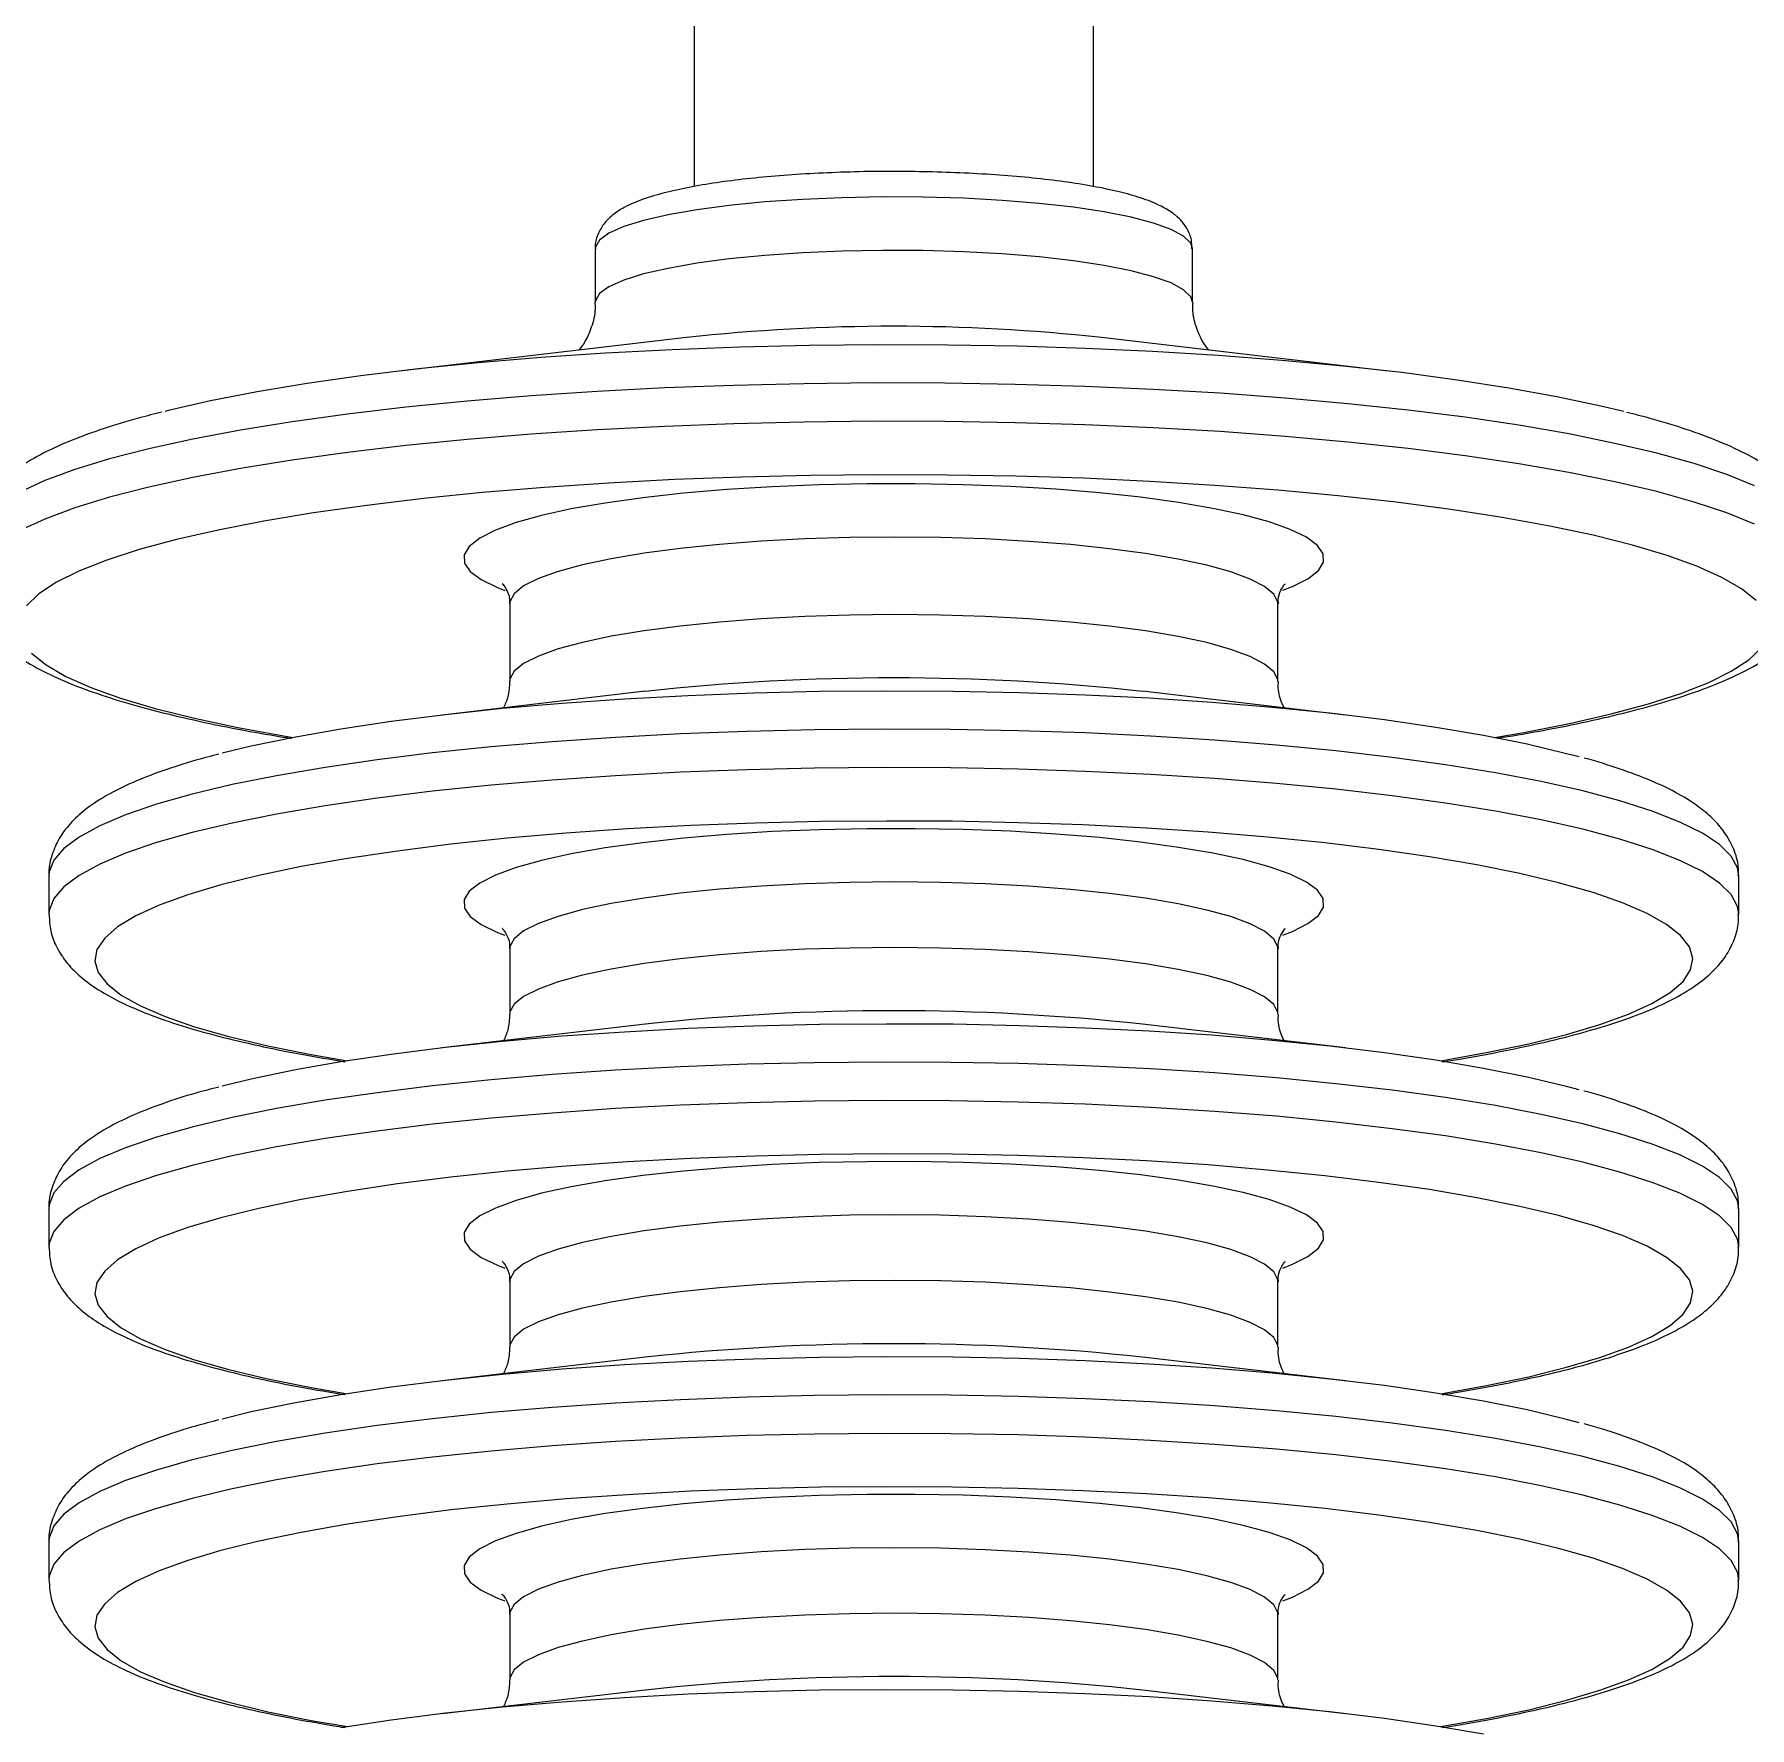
# Model space of a CAD drawing. Header units: millimetres. Extents: x 0 to 6631, y 0 to 4689.
# Drawn here: x 1152.4 to 1263.8, y 3960.3 to 4070.3 of the extents above; entities that cross this region are included whole.
import ezdxf

# ---------------------------------------------------------------- set-up
doc = ezdxf.new("R2010")
doc.units = ezdxf.units.MM
doc.header["$LTSCALE"] = 13
doc.layers.add('几何体', color=7, linetype='Continuous')

msp = doc.modelspace()

# ---------------------------------------------------------------- linework, layer by layer
at = {"layer": '几何体'}
for p, q in [((1195.27, 4081.3), (1195.27, 4060.37)), ((1221.2, 4060.37), (1221.2, 4081.3)), ((1188.85, 4056.34), (1188.85, 4052.86)), ((1227.62, 4052.86), (1227.62, 4056.34)), ((1194.77, 4050.57), (1176.14, 4048.39)), ((1240.34, 4048.39), (1221.71, 4050.57)), ((1183.3, 4033.28), (1183.3, 4028.24)), ((1233.17, 4028.24), (1233.17, 4033.28)), ((1192.1, 4027.6), (1178.92, 4026.06)), ((1237.55, 4026.06), (1224.37, 4027.6)), ((1153.37, 4015.62), (1153.37, 4013.12)), ((1263.1, 4013.12), (1263.1, 4015.62)), ((1183.3, 4010.89), (1183.3, 4006.63)), ((1233.17, 4006.63), (1233.17, 4010.89)), ((1192.1, 4005.99), (1178.92, 4004.45)), ((1237.55, 4004.45), (1224.37, 4005.99)), ((1153.37, 3994), (1153.37, 3991.51)), ((1263.1, 3991.51), (1263.1, 3994)), ((1183.3, 3989.28), (1183.3, 3985.02)), ((1233.17, 3985.02), (1233.17, 3989.28)), ((1192.1, 3984.38), (1178.92, 3982.84)), ((1237.55, 3982.84), (1224.37, 3984.38)), ((1153.37, 3972.39), (1153.37, 3969.9)), ((1263.1, 3969.9), (1263.1, 3972.39)), ((1183.3, 3967.66), (1183.3, 3963.41)), ((1233.17, 3963.41), (1233.17, 3967.66)), ((1192.1, 3962.76), (1178.92, 3961.22)), ((1237.55, 3961.22), (1224.37, 3962.76))]:
    msp.add_line(p, q, dxfattribs=at)
at = {"layer": '几何体', "flags": 128}
for points in [[(1227.62, 4056.34), (1227.51, 4056.7), (1227.05, 4057.15), (1226.24, 4057.59), (1225.09, 4058), (1223.64, 4058.38), (1221.89, 4058.73), (1219.89, 4059.03), (1217.67, 4059.28), (1215.28, 4059.47), (1212.75, 4059.61), (1210.15, 4059.69), (1207.5, 4059.7), (1204.87, 4059.65), (1202.3, 4059.54), (1199.85, 4059.37), (1197.54, 4059.15), (1195.44, 4058.87), (1193.58, 4058.54), (1191.99, 4058.17), (1190.7, 4057.77), (1189.74, 4057.34), (1189.12, 4056.9), (1188.86, 4056.44), (1188.85, 4056.34)], [(1227.62, 4052.86), (1227.51, 4053.22), (1227.05, 4053.67), (1226.24, 4054.11), (1225.09, 4054.52), (1223.64, 4054.9), (1221.89, 4055.25), (1219.89, 4055.55), (1217.67, 4055.8), (1215.28, 4056), (1212.75, 4056.13), (1210.15, 4056.21), (1207.5, 4056.22), (1204.87, 4056.17), (1202.3, 4056.06), (1199.85, 4055.89), (1197.54, 4055.67), (1195.44, 4055.39), (1193.58, 4055.06), (1191.99, 4054.7), (1190.7, 4054.29), (1189.74, 4053.87), (1189.12, 4053.42), (1188.86, 4052.96), (1188.85, 4052.86)], [(1255.63, 4045.76), (1254.14, 4046.12), (1251.29, 4046.73), (1248.17, 4047.29), (1244.8, 4047.81), (1241.21, 4048.29), (1237.41, 4048.71), (1233.43, 4049.08), (1229.3, 4049.4), (1225.04, 4049.66), (1220.68, 4049.86), (1216.24, 4050), (1211.75, 4050.07), (1207.23, 4050.09), (1202.73, 4050.05), (1198.25, 4049.94), (1193.84, 4049.78), (1189.52, 4049.55), (1185.32, 4049.27), (1181.25, 4048.92), (1177.35, 4048.53), (1173.64, 4048.08), (1170.15, 4047.59), (1166.89, 4047.05), (1163.88, 4046.46), (1161.15, 4045.84), (1160.9, 4045.77)], [(1264.12, 4040.95), (1262.32, 4041.68), (1260.2, 4042.39), (1257.77, 4043.06), (1255.05, 4043.7), (1252.06, 4044.31), (1248.81, 4044.87), (1245.33, 4045.39), (1241.62, 4045.86), (1237.72, 4046.27), (1233.65, 4046.64), (1229.42, 4046.95), (1225.08, 4047.2), (1220.63, 4047.4), (1216.11, 4047.53), (1211.55, 4047.61), (1206.96, 4047.62), (1202.39, 4047.57), (1197.84, 4047.46), (1193.36, 4047.3), (1188.97, 4047.07), (1184.69, 4046.78), (1180.54, 4046.44), (1176.56, 4046.05), (1172.77, 4045.6), (1169.18, 4045.1), (1165.82, 4044.56), (1162.72, 4043.98), (1159.87, 4043.35), (1157.32, 4042.69), (1155.06, 4042), (1153.11, 4041.28), (1151.49, 4040.53)], [(1264.12, 4038.46), (1262.32, 4039.19), (1260.2, 4039.89), (1257.77, 4040.57), (1255.05, 4041.21), (1252.06, 4041.81), (1248.81, 4042.38), (1245.33, 4042.89), (1241.62, 4043.36), (1237.72, 4043.78), (1233.65, 4044.15), (1229.42, 4044.46), (1225.08, 4044.71), (1220.63, 4044.9), (1216.11, 4045.04), (1211.55, 4045.11), (1206.96, 4045.13), (1202.39, 4045.08), (1197.84, 4044.97), (1193.36, 4044.8), (1188.97, 4044.58), (1184.69, 4044.29), (1180.54, 4043.95), (1176.56, 4043.55), (1172.77, 4043.11), (1169.18, 4042.61), (1165.82, 4042.07), (1162.72, 4041.48), (1159.87, 4040.86), (1157.32, 4040.2), (1155.06, 4039.51), (1153.11, 4038.78), (1151.49, 4038.04)], [(1264.23, 4033.5), (1263.28, 4034.26), (1262, 4035), (1260.38, 4035.73), (1258.44, 4036.42), (1256.19, 4037.09), (1253.65, 4037.73), (1250.82, 4038.33), (1247.73, 4038.89), (1244.4, 4039.41), (1240.85, 4039.88), (1237.09, 4040.3), (1233.16, 4040.66), (1229.08, 4040.97), (1224.86, 4041.23), (1220.54, 4041.43), (1216.15, 4041.57), (1211.71, 4041.64), (1207.24, 4041.66), (1202.79, 4041.62), (1198.36, 4041.51), (1194, 4041.35), (1189.72, 4041.12), (1185.56, 4040.84), (1181.54, 4040.51), (1177.69, 4040.12), (1174.02, 4039.67), (1170.56, 4039.18), (1167.33, 4038.65), (1164.36, 4038.07), (1161.66, 4037.45), (1159.24, 4036.8), (1157.13, 4036.12), (1155.33, 4035.41), (1153.86, 4034.68), (1152.72, 4033.93), (1151.93, 4033.16)], [(1233.5, 4034.16), (1234.11, 4034.4), (1235.12, 4034.91), (1235.8, 4035.44), (1236.13, 4035.99), (1236.11, 4036.53), (1235.74, 4037.07), (1235.03, 4037.6), (1233.97, 4038.11), (1232.6, 4038.6), (1230.91, 4039.06), (1228.95, 4039.48), (1226.72, 4039.86), (1224.26, 4040.2), (1221.59, 4040.49), (1218.76, 4040.72), (1215.8, 4040.9), (1212.74, 4041.01), (1209.63, 4041.07), (1206.5, 4041.07), (1203.39, 4041), (1200.34, 4040.88), (1197.39, 4040.7), (1194.57, 4040.46), (1191.93, 4040.17), (1189.49, 4039.82), (1187.29, 4039.44), (1185.36, 4039.01), (1183.71, 4038.55), (1182.37, 4038.06), (1181.35, 4037.54), (1180.67, 4037.01), (1180.34, 4036.47), (1180.36, 4035.92), (1180.73, 4035.38), (1181.45, 4034.86), (1182.5, 4034.34), (1182.99, 4034.15)], [(1233.17, 4033.28), (1233.17, 4033.39), (1232.91, 4033.91), (1232.31, 4034.41), (1231.38, 4034.89), (1230.12, 4035.36), (1228.55, 4035.79), (1226.69, 4036.19), (1224.58, 4036.55), (1222.24, 4036.86), (1219.7, 4037.13), (1217, 4037.33), (1214.17, 4037.49), (1211.27, 4037.58), (1208.32, 4037.61), (1205.37, 4037.58), (1202.46, 4037.49), (1199.63, 4037.34), (1196.92, 4037.14), (1194.37, 4036.88), (1192.02, 4036.57), (1189.89, 4036.21), (1188.02, 4035.82), (1186.44, 4035.38), (1185.16, 4034.92), (1184.2, 4034.44), (1183.58, 4033.93), (1183.31, 4033.42), (1183.3, 4033.28)], [(1233.17, 4028.25), (1233.17, 4028.36), (1232.91, 4028.87), (1232.31, 4029.37), (1231.38, 4029.86), (1230.12, 4030.32), (1228.55, 4030.76), (1226.69, 4031.16), (1224.58, 4031.52), (1222.24, 4031.83), (1219.7, 4032.09), (1217, 4032.3), (1214.17, 4032.45), (1211.27, 4032.54), (1208.32, 4032.58), (1205.37, 4032.55), (1202.46, 4032.46), (1199.63, 4032.31), (1196.92, 4032.1), (1194.37, 4031.84), (1192.02, 4031.53), (1189.89, 4031.18), (1188.02, 4030.78), (1186.44, 4030.35), (1185.16, 4029.89), (1184.2, 4029.4), (1183.58, 4028.9), (1183.31, 4028.39), (1183.3, 4028.25)], [(1152.24, 4030.07), (1153.19, 4029.32), (1154.47, 4028.57), (1156.09, 4027.85), (1158.03, 4027.15), (1160.28, 4026.48), (1162.83, 4025.85), (1165.65, 4025.25), (1168.74, 4024.69), (1169.24, 4024.6)], [(1247.23, 4024.6), (1249.14, 4024.93), (1252.11, 4025.51), (1254.81, 4026.13), (1257.23, 4026.78), (1259.34, 4027.46), (1261.14, 4028.17), (1262.61, 4028.9), (1263.75, 4029.65), (1264.54, 4030.41)], [(1252.73, 4023.34), (1251.92, 4023.55), (1249.36, 4024.16), (1246.53, 4024.73), (1243.43, 4025.26), (1240.1, 4025.74), (1236.54, 4026.18), (1232.8, 4026.56), (1228.88, 4026.88), (1224.82, 4027.15), (1220.65, 4027.36), (1216.4, 4027.5), (1212.09, 4027.59), (1207.75, 4027.61), (1203.42, 4027.58), (1199.12, 4027.48), (1194.88, 4027.31), (1190.74, 4027.09), (1186.71, 4026.81), (1182.83, 4026.48), (1179.12, 4026.08), (1175.61, 4025.64), (1172.33, 4025.15), (1169.29, 4024.61), (1166.52, 4024.03), (1164.63, 4023.58)], [(1263.1, 4015.62), (1263.02, 4016.13), (1262.61, 4016.89), (1261.84, 4017.65), (1260.73, 4018.39), (1259.27, 4019.11), (1257.48, 4019.82), (1255.38, 4020.49), (1252.97, 4021.13), (1250.26, 4021.74), (1247.29, 4022.31), (1244.06, 4022.83), (1240.6, 4023.31), (1236.93, 4023.74), (1233.08, 4024.11), (1229.06, 4024.43), (1224.91, 4024.69), (1220.65, 4024.9), (1216.31, 4025.04), (1211.92, 4025.12), (1207.5, 4025.14), (1203.09, 4025.1), (1198.71, 4025), (1194.39, 4024.84), (1190.17, 4024.61), (1186.06, 4024.33), (1182.09, 4023.99), (1178.29, 4023.6), (1174.69, 4023.16), (1171.31, 4022.66), (1168.16, 4022.12), (1165.28, 4021.54), (1162.67, 4020.92), (1160.36, 4020.27), (1158.36, 4019.58), (1156.68, 4018.87), (1155.34, 4018.14), (1154.34, 4017.4), (1153.69, 4016.64), (1153.39, 4015.87), (1153.37, 4015.62)], [(1263.1, 4013.13), (1263.02, 4013.63), (1262.61, 4014.4), (1261.84, 4015.15), (1260.73, 4015.9), (1259.27, 4016.62), (1257.48, 4017.32), (1255.38, 4018), (1252.97, 4018.64), (1250.26, 4019.25), (1247.29, 4019.81), (1244.06, 4020.34), (1240.6, 4020.82), (1236.93, 4021.24), (1233.08, 4021.62), (1229.06, 4021.94), (1224.91, 4022.2), (1220.65, 4022.4), (1216.31, 4022.55), (1211.92, 4022.63), (1207.5, 4022.65), (1203.09, 4022.61), (1198.71, 4022.51), (1194.39, 4022.34), (1190.17, 4022.12), (1186.06, 4021.84), (1182.09, 4021.5), (1178.29, 4021.11), (1174.69, 4020.66), (1171.31, 4020.17), (1168.16, 4019.63), (1165.28, 4019.05), (1162.67, 4018.43), (1160.36, 4017.78), (1158.36, 4017.09), (1156.68, 4016.38), (1155.34, 4015.65), (1154.34, 4014.9), (1153.69, 4014.14), (1153.39, 4013.38), (1153.37, 4013.11)], [(1243.72, 4003.6), (1243.72, 4003.61), (1246.72, 4004.14), (1249.46, 4004.71), (1251.92, 4005.32), (1254.08, 4005.96), (1255.93, 4006.63), (1257.45, 4007.33), (1258.64, 4008.04), (1259.48, 4008.77), (1259.97, 4009.51), (1260.11, 4010.26), (1259.89, 4011), (1259.32, 4011.74), (1258.4, 4012.47), (1257.14, 4013.18), (1255.55, 4013.87), (1253.63, 4014.54), (1251.4, 4015.17), (1248.88, 4015.77), (1246.08, 4016.34), (1243.02, 4016.86), (1239.72, 4017.33), (1236.21, 4017.76), (1232.5, 4018.14), (1228.64, 4018.46), (1224.63, 4018.72), (1220.51, 4018.93), (1216.3, 4019.07), (1212.04, 4019.16), (1207.76, 4019.18), (1203.48, 4019.15), (1199.23, 4019.05), (1195.04, 4018.89), (1190.94, 4018.67), (1186.96, 4018.39), (1183.13, 4018.06), (1179.47, 4017.67), (1176, 4017.23), (1172.76, 4016.75), (1169.75, 4016.22), (1167.01, 4015.64), (1164.55, 4015.03), (1162.39, 4014.39), (1160.54, 4013.72), (1159.02, 4013.02), (1157.84, 4012.31), (1157, 4011.58), (1156.5, 4010.84), (1156.37, 4010.09), (1156.58, 4009.35), (1157.15, 4008.61), (1158.07, 4007.88), (1159.33, 4007.17), (1160.93, 4006.48), (1162.84, 4005.82), (1165.07, 4005.18), (1167.6, 4004.58), (1170.4, 4004.01), (1172.76, 4003.6)], [(1233.5, 4011.77), (1234.11, 4012.01), (1235.12, 4012.52), (1235.8, 4013.05), (1236.13, 4013.59), (1236.11, 4014.14), (1235.74, 4014.68), (1235.03, 4015.21), (1233.97, 4015.72), (1232.6, 4016.21), (1230.91, 4016.67), (1228.95, 4017.09), (1226.72, 4017.47), (1224.26, 4017.81), (1221.59, 4018.1), (1218.76, 4018.33), (1215.8, 4018.51), (1212.74, 4018.62), (1209.63, 4018.68), (1206.5, 4018.68), (1203.39, 4018.61), (1200.34, 4018.49), (1197.39, 4018.31), (1194.57, 4018.07), (1191.93, 4017.77), (1189.49, 4017.43), (1187.29, 4017.05), (1185.36, 4016.62), (1183.71, 4016.16), (1182.37, 4015.66), (1181.35, 4015.15), (1180.67, 4014.62), (1180.34, 4014.08), (1180.36, 4013.53), (1180.73, 4012.99), (1181.45, 4012.46), (1182.5, 4011.95), (1182.99, 4011.76)], [(1233.17, 4010.89), (1233.17, 4011), (1232.91, 4011.51), (1232.31, 4012.02), (1231.38, 4012.5), (1230.12, 4012.97), (1228.55, 4013.4), (1226.69, 4013.8), (1224.58, 4014.16), (1222.24, 4014.47), (1219.7, 4014.74), (1217, 4014.94), (1214.17, 4015.1), (1211.27, 4015.19), (1208.32, 4015.22), (1205.37, 4015.19), (1202.46, 4015.1), (1199.63, 4014.95), (1196.92, 4014.75), (1194.37, 4014.49), (1192.02, 4014.18), (1189.89, 4013.82), (1188.02, 4013.43), (1186.44, 4012.99), (1185.16, 4012.53), (1184.2, 4012.04), (1183.58, 4011.54), (1183.31, 4011.03), (1183.3, 4010.89)], [(1233.17, 4006.63), (1233.17, 4006.75), (1232.91, 4007.26), (1232.31, 4007.76), (1231.38, 4008.25), (1230.12, 4008.71), (1228.55, 4009.15), (1226.69, 4009.54), (1224.58, 4009.9), (1222.24, 4010.22), (1219.7, 4010.48), (1217, 4010.69), (1214.17, 4010.84), (1211.27, 4010.93), (1208.32, 4010.96), (1205.37, 4010.93), (1202.46, 4010.85), (1199.63, 4010.7), (1196.92, 4010.49), (1194.37, 4010.23), (1192.02, 4009.92), (1189.89, 4009.57), (1188.02, 4009.17), (1186.44, 4008.74), (1185.16, 4008.27), (1184.2, 4007.79), (1183.58, 4007.29), (1183.31, 4006.78), (1183.3, 4006.63)], [(1252.73, 4001.72), (1251.92, 4001.94), (1249.36, 4002.55), (1246.53, 4003.12), (1243.43, 4003.65), (1240.1, 4004.13), (1236.54, 4004.56), (1232.8, 4004.94), (1228.88, 4005.27), (1224.82, 4005.54), (1220.65, 4005.74), (1216.4, 4005.89), (1212.09, 4005.98), (1207.75, 4006), (1203.42, 4005.96), (1199.12, 4005.86), (1194.88, 4005.7), (1190.74, 4005.48), (1186.71, 4005.2), (1182.83, 4004.86), (1179.12, 4004.47), (1175.61, 4004.03), (1172.33, 4003.54), (1169.29, 4003), (1166.52, 4002.42), (1164.63, 4001.96)], [(1263.1, 3994), (1263.02, 3994.52), (1262.61, 3995.28), (1261.84, 3996.03), (1260.73, 3996.78), (1259.27, 3997.5), (1257.48, 3998.2), (1255.38, 3998.88), (1252.97, 3999.52), (1250.26, 4000.13), (1247.29, 4000.7), (1244.06, 4001.22), (1240.6, 4001.7), (1236.93, 4002.12), (1233.08, 4002.5), (1229.06, 4002.82), (1224.91, 4003.08), (1220.65, 4003.28), (1216.31, 4003.43), (1211.92, 4003.51), (1207.5, 4003.53), (1203.09, 4003.49), (1198.71, 4003.39), (1194.39, 4003.22), (1190.17, 4003), (1186.06, 4002.72), (1182.09, 4002.38), (1178.29, 4001.99), (1174.69, 4001.54), (1171.31, 4001.05), (1168.16, 4000.51), (1165.28, 3999.93), (1162.67, 3999.31), (1160.36, 3998.66), (1158.36, 3997.97), (1156.68, 3997.26), (1155.34, 3996.53), (1154.34, 3995.78), (1153.69, 3995.03), (1153.39, 3994.26), (1153.37, 3994)], [(1263.1, 3991.52), (1263.02, 3992.02), (1262.61, 3992.79), (1261.84, 3993.54), (1260.73, 3994.28), (1259.27, 3995.01), (1257.48, 3995.71), (1255.38, 3996.38), (1252.97, 3997.03), (1250.26, 3997.63), (1247.29, 3998.2), (1244.06, 3998.73), (1240.6, 3999.2), (1236.93, 3999.63), (1233.08, 4000.01), (1229.06, 4000.32), (1224.91, 4000.59), (1220.65, 4000.79), (1216.31, 4000.93), (1211.92, 4001.02), (1207.5, 4001.04), (1203.09, 4001), (1198.71, 4000.89), (1194.39, 4000.73), (1190.17, 4000.51), (1186.06, 4000.22), (1182.09, 3999.89), (1178.29, 3999.49), (1174.69, 3999.05), (1171.31, 3998.56), (1168.16, 3998.02), (1165.28, 3997.44), (1162.67, 3996.82), (1160.36, 3996.16), (1158.36, 3995.48), (1156.68, 3994.77), (1155.34, 3994.04), (1154.34, 3993.29), (1153.69, 3992.53), (1153.39, 3991.77), (1153.37, 3991.5)], [(1243.72, 3981.99), (1243.72, 3981.99), (1246.72, 3982.52), (1249.46, 3983.1), (1251.92, 3983.71), (1254.08, 3984.35), (1255.93, 3985.02), (1257.45, 3985.72), (1258.64, 3986.43), (1259.48, 3987.16), (1259.97, 3987.9), (1260.11, 3988.65), (1259.89, 3989.39), (1259.32, 3990.13), (1258.4, 3990.85), (1257.14, 3991.57), (1255.55, 3992.26), (1253.63, 3992.92), (1251.4, 3993.56), (1248.88, 3994.16), (1246.08, 3994.72), (1243.02, 3995.25), (1239.72, 3995.72), (1236.21, 3996.15), (1232.5, 3996.52), (1228.64, 3996.85), (1224.63, 3997.11), (1220.51, 3997.32), (1216.3, 3997.46), (1212.04, 3997.55), (1207.76, 3997.57), (1203.48, 3997.53), (1199.23, 3997.43), (1195.04, 3997.27), (1190.94, 3997.06), (1186.96, 3996.78), (1183.13, 3996.45), (1179.47, 3996.06), (1176, 3995.62), (1172.76, 3995.13), (1169.75, 3994.6), (1167.01, 3994.03), (1164.55, 3993.42), (1162.39, 3992.78), (1160.54, 3992.11), (1159.02, 3991.41), (1157.84, 3990.69), (1157, 3989.96), (1156.5, 3989.22), (1156.37, 3988.48), (1156.58, 3987.74), (1157.15, 3987), (1158.07, 3986.27), (1159.33, 3985.56), (1160.93, 3984.87), (1162.84, 3984.2), (1165.07, 3983.57), (1167.6, 3982.97), (1170.4, 3982.4), (1172.76, 3981.99)], [(1233.5, 3990.15), (1234.11, 3990.4), (1235.12, 3990.91), (1235.8, 3991.44), (1236.13, 3991.98), (1236.11, 3992.53), (1235.74, 3993.07), (1235.03, 3993.6), (1233.97, 3994.11), (1232.6, 3994.6), (1230.91, 3995.06), (1228.95, 3995.48), (1226.72, 3995.86), (1224.26, 3996.2), (1221.59, 3996.48), (1218.76, 3996.72), (1215.8, 3996.89), (1212.74, 3997.01), (1209.63, 3997.07), (1206.5, 3997.06), (1203.39, 3997), (1200.34, 3996.88), (1197.39, 3996.69), (1194.57, 3996.45), (1191.93, 3996.16), (1189.49, 3995.82), (1187.29, 3995.43), (1185.36, 3995.01), (1183.71, 3994.54), (1182.37, 3994.05), (1181.35, 3993.54), (1180.67, 3993.01), (1180.34, 3992.47), (1180.36, 3991.92), (1180.73, 3991.38), (1181.45, 3990.85), (1182.5, 3990.34), (1182.99, 3990.15)], [(1233.17, 3989.28), (1233.17, 3989.39), (1232.91, 3989.9), (1232.31, 3990.4), (1231.38, 3990.89), (1230.12, 3991.36), (1228.55, 3991.79), (1226.69, 3992.19), (1224.58, 3992.55), (1222.24, 3992.86), (1219.7, 3993.12), (1217, 3993.33), (1214.17, 3993.48), (1211.27, 3993.58), (1208.32, 3993.61), (1205.37, 3993.58), (1202.46, 3993.49), (1199.63, 3993.34), (1196.92, 3993.14), (1194.37, 3992.88), (1192.02, 3992.57), (1189.89, 3992.21), (1188.02, 3991.81), (1186.44, 3991.38), (1185.16, 3990.92), (1184.2, 3990.43), (1183.58, 3989.93), (1183.31, 3989.42), (1183.3, 3989.28)], [(1233.17, 3985.02), (1233.17, 3985.13), (1232.91, 3985.65), (1232.31, 3986.15), (1231.38, 3986.63), (1230.12, 3987.1), (1228.55, 3987.53), (1226.69, 3987.93), (1224.58, 3988.29), (1222.24, 3988.6), (1219.7, 3988.87), (1217, 3989.07), (1214.17, 3989.23), (1211.27, 3989.32), (1208.32, 3989.35), (1205.37, 3989.32), (1202.46, 3989.23), (1199.63, 3989.08), (1196.92, 3988.88), (1194.37, 3988.62), (1192.02, 3988.31), (1189.89, 3987.95), (1188.02, 3987.56), (1186.44, 3987.12), (1185.16, 3986.66), (1184.2, 3986.18), (1183.58, 3985.67), (1183.31, 3985.16), (1183.3, 3985.02)], [(1252.73, 3980.11), (1251.92, 3980.33), (1249.36, 3980.94), (1246.53, 3981.51), (1243.43, 3982.04), (1240.1, 3982.52), (1236.54, 3982.95), (1232.8, 3983.33), (1228.88, 3983.66), (1224.82, 3983.92), (1220.65, 3984.13), (1216.4, 3984.28), (1212.09, 3984.37), (1207.75, 3984.39), (1203.42, 3984.35), (1199.12, 3984.25), (1194.88, 3984.09), (1190.74, 3983.87), (1186.71, 3983.59), (1182.83, 3983.25), (1179.12, 3982.86), (1175.61, 3982.42), (1172.33, 3981.92), (1169.29, 3981.39), (1166.52, 3980.81), (1164.63, 3980.35)], [(1263.1, 3972.39), (1263.02, 3972.9), (1262.61, 3973.67), (1261.84, 3974.42), (1260.73, 3975.16), (1259.27, 3975.89), (1257.48, 3976.59), (1255.38, 3977.27), (1252.97, 3977.91), (1250.26, 3978.52), (1247.29, 3979.08), (1244.06, 3979.61), (1240.6, 3980.08), (1236.93, 3980.51), (1233.08, 3980.89), (1229.06, 3981.21), (1224.91, 3981.47), (1220.65, 3981.67), (1216.31, 3981.81), (1211.92, 3981.9), (1207.5, 3981.92), (1203.09, 3981.88), (1198.71, 3981.77), (1194.39, 3981.61), (1190.17, 3981.39), (1186.06, 3981.11), (1182.09, 3980.77), (1178.29, 3980.37), (1174.69, 3979.93), (1171.31, 3979.44), (1168.16, 3978.9), (1165.28, 3978.32), (1162.67, 3977.7), (1160.36, 3977.04), (1158.36, 3976.36), (1156.68, 3975.65), (1155.34, 3974.92), (1154.34, 3974.17), (1153.69, 3973.41), (1153.39, 3972.65), (1153.37, 3972.39)], [(1263.1, 3969.9), (1263.02, 3970.41), (1262.61, 3971.17), (1261.84, 3971.93), (1260.73, 3972.67), (1259.27, 3973.4), (1257.48, 3974.1), (1255.38, 3974.77), (1252.97, 3975.41), (1250.26, 3976.02), (1247.29, 3976.59), (1244.06, 3977.11), (1240.6, 3977.59), (1236.93, 3978.02), (1233.08, 3978.39), (1229.06, 3978.71), (1224.91, 3978.97), (1220.65, 3979.18), (1216.31, 3979.32), (1211.92, 3979.4), (1207.5, 3979.42), (1203.09, 3979.38), (1198.71, 3979.28), (1194.39, 3979.12), (1190.17, 3978.89), (1186.06, 3978.61), (1182.09, 3978.27), (1178.29, 3977.88), (1174.69, 3977.44), (1171.31, 3976.94), (1168.16, 3976.4), (1165.28, 3975.82), (1162.67, 3975.2), (1160.36, 3974.55), (1158.36, 3973.87), (1156.68, 3973.16), (1155.34, 3972.43), (1154.34, 3971.68), (1153.69, 3970.92), (1153.39, 3970.15), (1153.37, 3969.89)], [(1243.72, 3960.38), (1243.72, 3960.38), (1246.72, 3960.91), (1249.46, 3961.48), (1251.92, 3962.09), (1254.08, 3962.74), (1255.93, 3963.41), (1257.45, 3964.1), (1258.64, 3964.82), (1259.48, 3965.55), (1259.97, 3966.29), (1260.11, 3967.03), (1259.89, 3967.78), (1259.32, 3968.52), (1258.4, 3969.24), (1257.14, 3969.95), (1255.55, 3970.64), (1253.63, 3971.31), (1251.4, 3971.95), (1248.88, 3972.55), (1246.08, 3973.11), (1243.02, 3973.63), (1239.72, 3974.11), (1236.21, 3974.54), (1232.5, 3974.91), (1228.64, 3975.23), (1224.63, 3975.5), (1220.51, 3975.7), (1216.3, 3975.85), (1212.04, 3975.93), (1207.76, 3975.96), (1203.48, 3975.92), (1199.23, 3975.82), (1195.04, 3975.66), (1190.94, 3975.44), (1186.96, 3975.17), (1183.13, 3974.83), (1179.47, 3974.45), (1176, 3974.01), (1172.76, 3973.52), (1169.75, 3972.99), (1167.01, 3972.42), (1164.55, 3971.81), (1162.39, 3971.17), (1160.54, 3970.49), (1159.02, 3969.8), (1157.84, 3969.08), (1157, 3968.35), (1156.5, 3967.61), (1156.37, 3966.87), (1156.58, 3966.12), (1157.15, 3965.39), (1158.07, 3964.66), (1159.33, 3963.95), (1160.93, 3963.26), (1162.84, 3962.59), (1165.07, 3961.96), (1167.6, 3961.35), (1170.4, 3960.79), (1172.76, 3960.38)], [(1233.5, 3968.54), (1234.11, 3968.78), (1235.12, 3969.3), (1235.8, 3969.83), (1236.13, 3970.37), (1236.11, 3970.91), (1235.74, 3971.45), (1235.03, 3971.98), (1233.97, 3972.5), (1232.6, 3972.98), (1230.91, 3973.44), (1228.95, 3973.87), (1226.72, 3974.25), (1224.26, 3974.58), (1221.59, 3974.87), (1218.76, 3975.1), (1215.8, 3975.28), (1212.74, 3975.4), (1209.63, 3975.46), (1206.5, 3975.45), (1203.39, 3975.39), (1200.34, 3975.26), (1197.39, 3975.08), (1194.57, 3974.84), (1191.93, 3974.55), (1189.49, 3974.21), (1187.29, 3973.82), (1185.36, 3973.39), (1183.71, 3972.93), (1182.37, 3972.44), (1181.35, 3971.93), (1180.67, 3971.39), (1180.34, 3970.85), (1180.36, 3970.31), (1180.73, 3969.77), (1181.45, 3969.24), (1182.5, 3968.73), (1182.99, 3968.54)], [(1233.17, 3967.67), (1233.17, 3967.78), (1232.91, 3968.29), (1232.31, 3968.79), (1231.38, 3969.28), (1230.12, 3969.74), (1228.55, 3970.18), (1226.69, 3970.58), (1224.58, 3970.94), (1222.24, 3971.25), (1219.7, 3971.51), (1217, 3971.72), (1214.17, 3971.87), (1211.27, 3971.96), (1208.32, 3972), (1205.37, 3971.97), (1202.46, 3971.88), (1199.63, 3971.73), (1196.92, 3971.52), (1194.37, 3971.26), (1192.02, 3970.95), (1189.89, 3970.6), (1188.02, 3970.2), (1186.44, 3969.77), (1185.16, 3969.31), (1184.2, 3968.82), (1183.58, 3968.32), (1183.31, 3967.81), (1183.3, 3967.67)], [(1233.17, 3963.41), (1233.17, 3963.52), (1232.91, 3964.03), (1232.31, 3964.54), (1231.38, 3965.02), (1230.12, 3965.49), (1228.55, 3965.92), (1226.69, 3966.32), (1224.58, 3966.68), (1222.24, 3966.99), (1219.7, 3967.25), (1217, 3967.46), (1214.17, 3967.61), (1211.27, 3967.71), (1208.32, 3967.74), (1205.37, 3967.71), (1202.46, 3967.62), (1199.63, 3967.47), (1196.92, 3967.27), (1194.37, 3967.01), (1192.02, 3966.7), (1189.89, 3966.34), (1188.02, 3965.94), (1186.44, 3965.51), (1185.16, 3965.05), (1184.2, 3964.56), (1183.58, 3964.06), (1183.31, 3963.55), (1183.3, 3963.41)], [(1246.53, 3959.9), (1243.43, 3960.42), (1240.1, 3960.91), (1236.54, 3961.34), (1232.8, 3961.72), (1228.88, 3962.04), (1224.82, 3962.31), (1220.65, 3962.52), (1216.4, 3962.67), (1212.09, 3962.75), (1207.75, 3962.78), (1203.42, 3962.74), (1199.12, 3962.64), (1194.88, 3962.48), (1190.74, 3962.26), (1186.71, 3961.98), (1182.83, 3961.64), (1179.12, 3961.25), (1175.61, 3960.8), (1172.33, 3960.31)]]:
    msp.add_lwpolyline(points, dxfattribs=at)
at = {"layer": '几何体'}
for centre, radius, start, end in [((1208.24, 3926.86), 124.44, 83.7855, 96.2145), ((1208.24, 3878.76), 149.71, 83.8141, 96.1859), ((1208.24, 3857.15), 149.71, 83.8141, 96.1859), ((1208.24, 3835.53), 149.71, 83.8141, 96.1859), ((1208.24, 3813.92), 149.71, 83.8141, 96.1859)]:
    msp.add_arc(centre, radius, start, end, dxfattribs=at)
for points, knots in [([(1207.97, 4061.35), (1207.91, 4061.35), (1207.04, 4061.36), (1205.38, 4061.32), (1203.05, 4061.23), (1200.79, 4061.08), (1198.66, 4060.88), (1196.69, 4060.63), (1194.89, 4060.32), (1193.3, 4059.97), (1191.9, 4059.55), (1190.81, 4059.09), (1190, 4058.57), (1189.4, 4057.99), (1189, 4057.28), (1188.81, 4056.66), (1188.86, 4056.34), (1188.87, 4056.31)], [0, 0, 0, 0, 0.0069982, 0.0905475, 0.1741381, 0.2578525, 0.3418037, 0.4261561, 0.5111785, 0.5973639, 0.685734, 0.7787395, 0.8476872, 0.9001419, 0.9480871, 0.9942898, 1, 1, 1, 1]), ([(1227.58, 4056.33), (1227.58, 4056.53), (1227.59, 4057.01), (1227.26, 4057.7), (1226.79, 4058.3), (1226.16, 4058.79), (1225.31, 4059.26), (1224.16, 4059.69), (1222.68, 4060.09), (1221, 4060.43), (1219.09, 4060.72), (1217.03, 4060.96), (1214.83, 4061.14), (1212.53, 4061.27), (1210.23, 4061.34), (1208.7, 4061.35), (1207.97, 4061.35)], [0, 0, 0, 0, 0.030738, 0.076842, 0.123374, 0.176473, 0.244516, 0.336425, 0.420085, 0.508087, 0.593221, 0.676931, 0.759886, 0.842415, 0.924707, 1, 1, 1, 1]), ([(1188.82, 4052.86), (1188.83, 4052.72), (1188.87, 4052.16), (1188.63, 4051.24), (1188.22, 4050.31), (1187.92, 4049.92), (1187.79, 4049.75)], [0, 0, 0, 0, 0.1166601, 0.4549584, 0.7676507, 1, 1, 1, 1]), ([(1228.69, 4049.75), (1228.57, 4049.9), (1228.28, 4050.27), (1227.87, 4051.16), (1227.62, 4052.09), (1227.65, 4052.68), (1227.66, 4052.86)], [0, 0, 0, 0, 0.215764, 0.524737, 0.848169, 1, 1, 1, 1]), ([(1160.7, 4045.73), (1160.22, 4045.6), (1158.86, 4045.27), (1156.91, 4044.66), (1154.82, 4043.91), (1152.98, 4043.08), (1151.44, 4042.18), (1150.24, 4041.23), (1149.36, 4040.24), (1148.77, 4039.19), (1148.42, 4038.17), (1148.42, 4037.5), (1148.42, 4037.22)], [0, 0, 0, 0, 0.069772, 0.19378, 0.319567, 0.448106, 0.580808, 0.694813, 0.788644, 0.870951, 0.947418, 1, 1, 1, 1]), ([(1268.06, 4037.22), (1268.05, 4037.52), (1268.04, 4038.23), (1267.67, 4039.28), (1267.07, 4040.29), (1266.25, 4041.21), (1265.15, 4042.09), (1263.71, 4042.97), (1261.9, 4043.81), (1259.75, 4044.6), (1257.74, 4045.23), (1256.34, 4045.58), (1255.83, 4045.71)], [0, 0, 0, 0, 0.058289, 0.136739, 0.217445, 0.306201, 0.409431, 0.531634, 0.666202, 0.79852, 0.926866, 1, 1, 1, 1]), ([(1148.42, 4034.73), (1148.41, 4034.58), (1148.37, 4034.02), (1148.64, 4033.08), (1149.16, 4032.03), (1149.9, 4031.08), (1150.89, 4030.19), (1152.2, 4029.31), (1153.88, 4028.45), (1155.91, 4027.64), (1158.2, 4026.89), (1160.71, 4026.21), (1163.44, 4025.58), (1166.23, 4025.02), (1168.22, 4024.69), (1169.13, 4024.54)], [0, 0, 0, 0, 0.021539, 0.079448, 0.137719, 0.200324, 0.271842, 0.356631, 0.453529, 0.551938, 0.647256, 0.740266, 0.831807, 0.922403, 1, 1, 1, 1]), ([(1182.82, 4034.58), (1182.81, 4034.58), (1182.78, 4034.61), (1182.91, 4034.51), (1183.13, 4034.14), (1183.33, 4033.62), (1183.28, 4033.33), (1183.28, 4033.28)], [0, 0, 0, 0, 0.031028, 0.325028, 0.615469, 0.936966, 1, 1, 1, 1]), ([(1233.21, 4033.27), (1233.2, 4033.36), (1233.16, 4033.69), (1233.37, 4034.21), (1233.61, 4034.55), (1233.64, 4034.57), (1233.66, 4034.58)], [0, 0, 0, 0, 0.112156, 0.417032, 0.724019, 1, 1, 1, 1]), ([(1247.45, 4024.56), (1248.32, 4024.7), (1250.24, 4025.02), (1252.97, 4025.56), (1255.66, 4026.18), (1258.12, 4026.85), (1260.35, 4027.56), (1262.34, 4028.34), (1264.11, 4029.21), (1265.54, 4030.14), (1266.62, 4031.13), (1267.39, 4032.14), (1267.87, 4033.22), (1268.11, 4034.12), (1268.07, 4034.62), (1268.06, 4034.73)], [0, 0, 0, 0, 0.073655, 0.163634, 0.254089, 0.345225, 0.437369, 0.53105, 0.627115, 0.726604, 0.804158, 0.869456, 0.928174, 0.983882, 1, 1, 1, 1]), ([(1183.29, 4028.25), (1183.27, 4027.9), (1183.23, 4027.25), (1183, 4026.75), (1182.89, 4026.53)], [0, 0, 0, 0, 0.540651, 1, 1, 1, 1]), ([(1233.58, 4026.52), (1233.54, 4026.61), (1233.35, 4026.95), (1233.17, 4027.59), (1233.2, 4028.1), (1233.21, 4028.23)], [0, 0, 0, 0, 0.1947234, 0.7893348, 1, 1, 1, 1]), ([(1164.42, 4023.52), (1163.91, 4023.39), (1162.59, 4023.05), (1160.72, 4022.44), (1158.78, 4021.69), (1157.06, 4020.84), (1155.69, 4019.94), (1154.67, 4018.96), (1153.96, 4017.98), (1153.53, 4016.9), (1153.33, 4016.07), (1153.38, 4015.64), (1153.39, 4015.59)], [0, 0, 0, 0, 0.082164, 0.214835, 0.349953, 0.488956, 0.633595, 0.739332, 0.829256, 0.910953, 0.989209, 1, 1, 1, 1]), ([(1263.06, 4015.63), (1263.07, 4015.83), (1263.09, 4016.42), (1262.79, 4017.38), (1262.25, 4018.39), (1261.49, 4019.29), (1260.49, 4020.14), (1259.16, 4020.98), (1257.46, 4021.8), (1255.39, 4022.56), (1253.9, 4023.05), (1253.05, 4023.27), (1253.05, 4023.27)], [0, 0, 0, 0, 0.0424151, 0.1291412, 0.2168312, 0.3119061, 0.4217293, 0.5533692, 0.7037479, 0.8542526, 0.9995909, 1, 1, 1, 1]), ([(1153.39, 4013.1), (1153.41, 4012.74), (1153.45, 4011.99), (1153.87, 4010.94), (1154.5, 4009.98), (1155.35, 4009.11), (1156.47, 4008.26), (1157.95, 4007.43), (1159.8, 4006.63), (1161.96, 4005.88), (1164.33, 4005.21), (1166.93, 4004.59), (1169.66, 4004.04), (1171.64, 4003.71), (1172.6, 4003.55)], [0, 0, 0, 0, 0.052069, 0.111, 0.172279, 0.240503, 0.320916, 0.41682, 0.521189, 0.622373, 0.72042, 0.816485, 0.911312, 1, 1, 1, 1]), ([(1243.83, 4003.55), (1244.08, 4003.58), (1245.38, 4003.78), (1247.53, 4004.18), (1250.24, 4004.75), (1252.72, 4005.36), (1254.97, 4006.03), (1256.99, 4006.75), (1258.79, 4007.56), (1260.26, 4008.43), (1261.4, 4009.36), (1262.23, 4010.31), (1262.78, 4011.35), (1263.09, 4012.32), (1263.07, 4012.92), (1263.06, 4013.14)], [0, 0, 0, 0, 0.022191, 0.115269, 0.208804, 0.302993, 0.398152, 0.494797, 0.593794, 0.696428, 0.780604, 0.849613, 0.910658, 0.967813, 1, 1, 1, 1]), ([(1182.82, 4012.19), (1182.81, 4012.19), (1182.78, 4012.22), (1182.91, 4012.12), (1183.13, 4011.75), (1183.33, 4011.23), (1183.28, 4010.94), (1183.28, 4010.89)], [0, 0, 0, 0, 0.031028, 0.325028, 0.615469, 0.936966, 1, 1, 1, 1]), ([(1233.21, 4010.88), (1233.2, 4010.97), (1233.16, 4011.3), (1233.37, 4011.82), (1233.61, 4012.16), (1233.64, 4012.18), (1233.66, 4012.19)], [0, 0, 0, 0, 0.112156, 0.417032, 0.724019, 1, 1, 1, 1]), ([(1183.29, 4006.63), (1183.27, 4006.28), (1183.23, 4005.64), (1183, 4005.14), (1182.89, 4004.91)], [0, 0, 0, 0, 0.5406505, 1, 1, 1, 1]), ([(1233.58, 4004.91), (1233.54, 4005), (1233.35, 4005.34), (1233.17, 4005.98), (1233.2, 4006.49), (1233.21, 4006.62)], [0, 0, 0, 0, 0.194723, 0.789335, 1, 1, 1, 1]), ([(1164.42, 4001.91), (1163.91, 4001.78), (1162.59, 4001.44), (1160.72, 4000.83), (1158.78, 4000.08), (1157.06, 3999.23), (1155.69, 3998.32), (1154.67, 3997.35), (1153.96, 3996.36), (1153.53, 3995.29), (1153.33, 3994.46), (1153.38, 3994.03), (1153.39, 3993.98)], [0, 0, 0, 0, 0.082164, 0.214835, 0.349953, 0.488956, 0.633595, 0.739332, 0.829256, 0.910953, 0.989209, 1, 1, 1, 1]), ([(1263.06, 3994.02), (1263.07, 3994.22), (1263.09, 3994.81), (1262.79, 3995.76), (1262.25, 3996.78), (1261.49, 3997.68), (1260.49, 3998.53), (1259.16, 3999.37), (1257.46, 4000.19), (1255.39, 4000.95), (1253.9, 4001.44), (1253.05, 4001.65), (1253.05, 4001.66)], [0, 0, 0, 0, 0.042415, 0.129141, 0.216831, 0.311906, 0.421729, 0.553369, 0.703748, 0.854253, 0.999591, 1, 1, 1, 1]), ([(1153.39, 3991.48), (1153.41, 3991.13), (1153.45, 3990.38), (1153.87, 3989.33), (1154.5, 3988.37), (1155.35, 3987.49), (1156.47, 3986.65), (1157.95, 3985.82), (1159.8, 3985.01), (1161.96, 3984.27), (1164.33, 3983.6), (1166.93, 3982.98), (1169.66, 3982.42), (1171.64, 3982.1), (1172.6, 3981.94)], [0, 0, 0, 0, 0.052069, 0.111, 0.172279, 0.240503, 0.320916, 0.41682, 0.521189, 0.622373, 0.72042, 0.816485, 0.911312, 1, 1, 1, 1]), ([(1182.82, 3990.58), (1182.81, 3990.58), (1182.78, 3990.61), (1182.91, 3990.5), (1183.13, 3990.14), (1183.33, 3989.62), (1183.28, 3989.32), (1183.28, 3989.28)], [0, 0, 0, 0, 0.031028, 0.325028, 0.615469, 0.936966, 1, 1, 1, 1]), ([(1233.21, 3989.27), (1233.2, 3989.36), (1233.16, 3989.69), (1233.37, 3990.21), (1233.61, 3990.55), (1233.64, 3990.57), (1233.66, 3990.58)], [0, 0, 0, 0, 0.112156, 0.417032, 0.724019, 1, 1, 1, 1]), ([(1243.83, 3981.93), (1244.08, 3981.97), (1245.38, 3982.17), (1247.53, 3982.57), (1250.24, 3983.14), (1252.72, 3983.75), (1254.97, 3984.42), (1256.99, 3985.14), (1258.79, 3985.95), (1260.26, 3986.82), (1261.4, 3987.74), (1262.23, 3988.7), (1262.78, 3989.73), (1263.09, 3990.7), (1263.07, 3991.31), (1263.06, 3991.53)], [0, 0, 0, 0, 0.022191, 0.115269, 0.208804, 0.302993, 0.398152, 0.494797, 0.593794, 0.696428, 0.780604, 0.849613, 0.910658, 0.967813, 1, 1, 1, 1]), ([(1183.29, 3985.02), (1183.27, 3984.67), (1183.23, 3984.02), (1183, 3983.53), (1182.89, 3983.3)], [0, 0, 0, 0, 0.540651, 1, 1, 1, 1]), ([(1233.58, 3983.3), (1233.54, 3983.38), (1233.35, 3983.73), (1233.17, 3984.37), (1233.2, 3984.88), (1233.21, 3985.01)], [0, 0, 0, 0, 0.194723, 0.789335, 1, 1, 1, 1]), ([(1164.42, 3980.3), (1163.91, 3980.17), (1162.59, 3979.82), (1160.72, 3979.22), (1158.78, 3978.47), (1157.06, 3977.62), (1155.69, 3976.71), (1154.67, 3975.74), (1153.96, 3974.75), (1153.53, 3973.68), (1153.33, 3972.85), (1153.38, 3972.42), (1153.39, 3972.36)], [0, 0, 0, 0, 0.082164, 0.214835, 0.349953, 0.488956, 0.633595, 0.739332, 0.829256, 0.910953, 0.989209, 1, 1, 1, 1]), ([(1263.06, 3972.41), (1263.07, 3972.6), (1263.09, 3973.2), (1262.79, 3974.15), (1262.25, 3975.16), (1261.49, 3976.06), (1260.49, 3976.92), (1259.16, 3977.76), (1257.46, 3978.57), (1255.39, 3979.34), (1253.9, 3979.82), (1253.05, 3980.04), (1253.05, 3980.04)], [0, 0, 0, 0, 0.0424151, 0.1291412, 0.2168312, 0.3119061, 0.4217293, 0.5533692, 0.7037479, 0.8542526, 0.9995909, 1, 1, 1, 1]), ([(1153.39, 3969.87), (1153.41, 3969.52), (1153.45, 3968.77), (1153.87, 3967.72), (1154.5, 3966.76), (1155.35, 3965.88), (1156.47, 3965.04), (1157.95, 3964.2), (1159.8, 3963.4), (1161.96, 3962.66), (1164.33, 3961.98), (1166.93, 3961.37), (1169.66, 3960.81), (1171.64, 3960.48), (1172.6, 3960.32)], [0, 0, 0, 0, 0.0520687, 0.1110002, 0.1722794, 0.2405026, 0.3209162, 0.4168196, 0.5211892, 0.6223727, 0.7204204, 0.8164845, 0.9113116, 1, 1, 1, 1]), ([(1243.83, 3960.32), (1244.08, 3960.36), (1245.38, 3960.56), (1247.53, 3960.96), (1250.24, 3961.52), (1252.72, 3962.14), (1254.97, 3962.8), (1256.99, 3963.53), (1258.79, 3964.33), (1260.26, 3965.2), (1261.4, 3966.13), (1262.23, 3967.09), (1262.78, 3968.12), (1263.09, 3969.09), (1263.07, 3969.7), (1263.06, 3969.91)], [0, 0, 0, 0, 0.022191, 0.115269, 0.208804, 0.302993, 0.398152, 0.494797, 0.593794, 0.696428, 0.780604, 0.849613, 0.910658, 0.967813, 1, 1, 1, 1]), ([(1182.82, 3968.97), (1182.81, 3968.97), (1182.78, 3968.99), (1182.91, 3968.89), (1183.13, 3968.53), (1183.33, 3968.01), (1183.28, 3967.71), (1183.28, 3967.66)], [0, 0, 0, 0, 0.031028, 0.325028, 0.615469, 0.936966, 1, 1, 1, 1]), ([(1233.21, 3967.66), (1233.2, 3967.75), (1233.16, 3968.08), (1233.37, 3968.6), (1233.61, 3968.93), (1233.64, 3968.96), (1233.66, 3968.97)], [0, 0, 0, 0, 0.112156, 0.417032, 0.724019, 1, 1, 1, 1]), ([(1183.29, 3963.41), (1183.27, 3963.06), (1183.23, 3962.41), (1183, 3961.92), (1182.89, 3961.69)], [0, 0, 0, 0, 0.540651, 1, 1, 1, 1]), ([(1233.58, 3961.69), (1233.54, 3961.77), (1233.35, 3962.11), (1233.17, 3962.76), (1233.2, 3963.26), (1233.21, 3963.4)], [0, 0, 0, 0, 0.194723, 0.789335, 1, 1, 1, 1])]:
    msp.add_open_spline(points, degree=3, knots=knots, dxfattribs=at)

doc.saveas('drawing.dxf')
